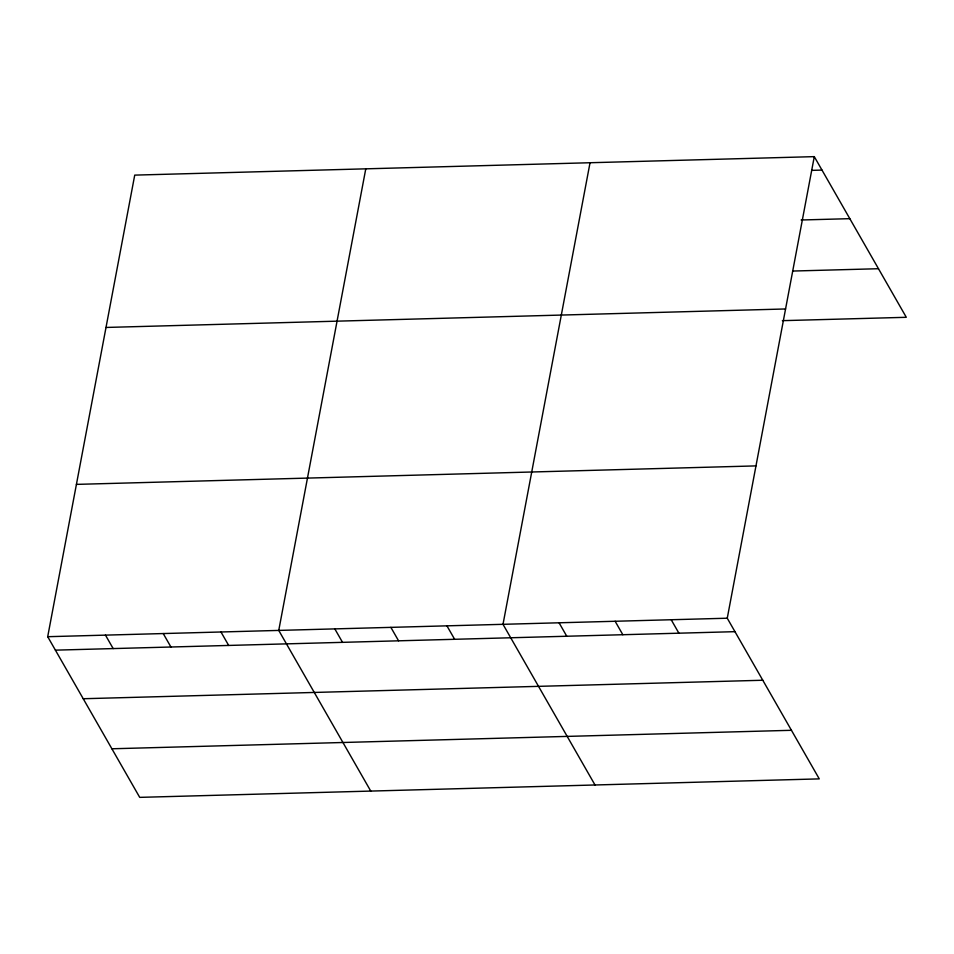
<?xml version="1.0" encoding="UTF-8"?>
<svg xmlns="http://www.w3.org/2000/svg" width="954" height="954" viewBox="0 0 954 954"><rect width="100%" height="100%" fill="white"/><g stroke="black" fill="none" stroke-linecap="round" stroke-linejoin="round"><path stroke-width="1.43" d="M814.287 156.635L727.258 618.216L819.271 778.881L139.713 797.365L47.7 636.7L134.729 175.119L814.287 156.635L906.3 317.3L782.375 320.663M365.776 168.834L278.747 630.415L370.76 791.081M590.037 162.74L503.008 624.321L595.01 784.975M811.663 170.372L821.99 170.086M801.133 219.992L849.811 218.669M792.905 271.043L878.479 268.718M106.013 327.449L785.571 308.965M76.415 484.382L755.985 465.898M47.7 636.7L727.258 618.216M55.404 650.151L734.962 631.667M83.225 698.733L762.783 680.25M111.892 748.783L791.45 730.299M671.199 619.742L678.902 633.194M615.139 621.269L622.831 634.72M559.068 622.795L566.771 636.246M446.937 625.848L454.641 639.299M390.878 627.374L398.581 640.814M334.818 628.889L342.522 642.34M220.982 631.989L228.686 645.441M163.229 633.563L170.933 647.015M105.465 635.125L113.168 648.577"/></g></svg>
